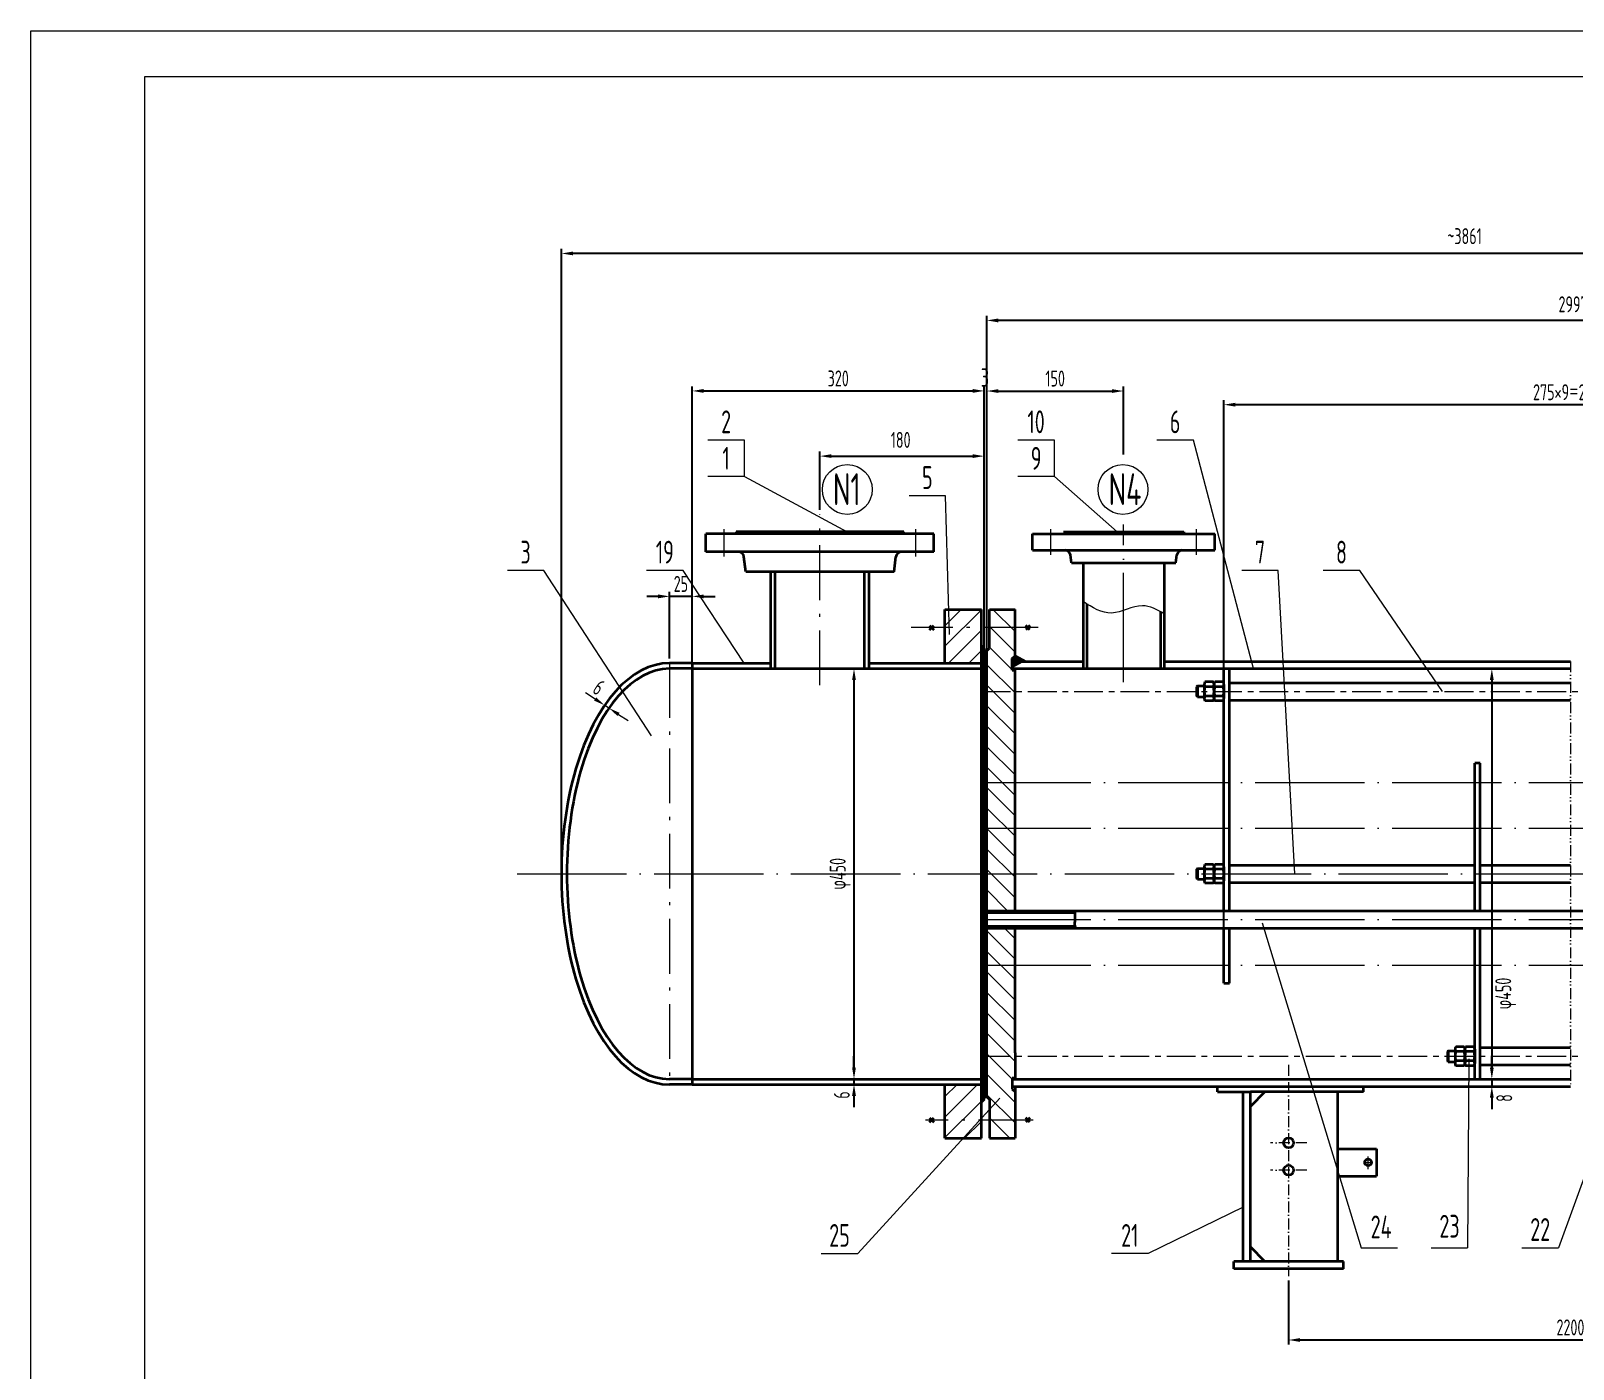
# Model space of a CAD drawing. Header units: millimetres. Extents: x -11011 to -6806, y 481 to 3451.
# Drawn here: x -11011 to -9320, y 1984 to 3451 of the extents above; entities that cross this region are included whole.
import ezdxf
from ezdxf.enums import TextEntityAlignment as Align

# ---------------------------------------------------------------- set-up
doc = ezdxf.new("R2010")
doc.units = ezdxf.units.MM
doc.header["$MEASUREMENT"] = 0
doc.header["$PDMODE"] = 3
doc.header["$PDSIZE"] = 5
for name, pattern in [('ACAD_ISO04W100', [30, 24, -3, 0, -3]), ('ACAD_ISO05W100', [33, 24, -3, 0, -3, 0, -3]), ('ACAD_ISO10W100', [18.7, 12, -3, 0.7, -3]), ('ACAD_ISO12W100', [22.4, 12, -3, 0.7, -3, 0.7, -3]), ('CENTER', [50.8, 31.75, -6.35, 6.35, -6.35]), ('CENTER2', [28.575, 19.05, -3.175, 3.175, -3.175])]:
    doc.linetypes.add(name, pattern=pattern)
doc.layers.get('Defpoints').update_dxf_attribs({"linetype": 'CONTINUOUS'})
for name, color, linetype, lineweight in [('中心线', 1, 'ACAD_ISO04W100', 18), ('双点划线', 5, 'ACAD_ISO05W100', 18), ('标注', 7, 'CONTINUOUS', 18), ('粗实线', 4, 'CONTINUOUS', 70), ('细实线', 7, 'CONTINUOUS', 18)]:
    doc.layers.add(name, color=color, linetype=linetype, lineweight=lineweight)
doc.styles.add('HGCAD', font='gbenor.shx', dxfattribs={"width": 0.75, "bigfont": 'gbcbig.shx'})
doc.dimstyles.new('HGCAD$0', dxfattribs={"dimscale": 5, "dimtxt": 3.5, "dimasz": 2.5, "dimexe": 1, "dimexo": 1, "dimgap": 1, "dimtad": 1, "dimdec": 0, "dimdsep": 46, "dimtxsty": 'HGCAD', "dimcen": 0, "dimadec": 0, "dimazin": 0, "dimtfac": 1, "dimtdec": 0, "dimtix": 1, "dimtmove": 2, "dimatfit": 0, "dimfxl": 0, "dimtolj": 1, "dimarcsym": 0})
pattern_1 = [(45, (-11993.923, 409.624), (-11.22532, 11.22532), [])]
pattern_2 = [(315, (-11993.9227, 409.6236), (4.490128, 4.490128), [])]

# ---------------------------------------------------------------- blocks, each defined once
blk = doc.blocks.new('*D63')
at = {"layer": 'Defpoints', "color": 0, "linetype": 'ByBlock', "ltscale": 5}
for p in [(-10429.1, 3207.2), (-10429.1, 2527), (-8286.3, 2527)]:
    blk.add_point(p, dxfattribs=at)
at = {"layer": '标注', "color": 0, "linetype": 'ByBlock', "lineweight": -2, "ltscale": 5}
for p, q in [((-10429.1, 2532), (-10429.1, 3212.2)), ((-8298.8, 3207.2), (-10416.6, 3207.2)), ((-8286.3, 2532), (-8286.3, 3212.2))]:
    blk.add_line(p, q, dxfattribs=at)
at = {"layer": '标注', "color": 0, "linetype": 'ByBlock', "ltscale": 5}
for points in [[(-10416.6, 3209.3), (-10416.6, 3205.2), (-10429.1, 3207.2)], [(-8298.8, 3209.3), (-8298.8, 3205.2), (-8286.3, 3207.2)]]:
    blk.add_solid(points, dxfattribs=at)
at = {"layer": '标注', "color": 0, "linetype": 'ByBlock', "ltscale": 5, "insert": (-9438.8, 3226.2), "char_height": 17.5, "attachment_point": 5, "style": 'HGCAD'}
blk.add_mtext('\\A1;~3861', dxfattribs=at)
blk = doc.blocks.new('*D54')
at = {"layer": 'Defpoints', "color": 0, "linetype": 'ByBlock', "ltscale": 5}
for p in [(-9962.6, 3133.8), (-8682.8, 3030.2), (-9962.6, 3012.1)]:
    blk.add_point(p, dxfattribs=at)
at = {"layer": '标注', "color": 0, "linetype": 'ByBlock', "lineweight": -2, "ltscale": 5}
for p, q in [((-9962.6, 3017.1), (-9962.6, 3138.8)), ((-8695.3, 3133.8), (-9950.1, 3133.8)), ((-8682.8, 3035.2), (-8682.8, 3138.8))]:
    blk.add_line(p, q, dxfattribs=at)
at = {"layer": '标注', "color": 0, "linetype": 'ByBlock', "ltscale": 5}
for points in [[(-9950.1, 3135.9), (-9950.1, 3131.7), (-9962.6, 3133.8)], [(-8695.3, 3135.9), (-8695.3, 3131.7), (-8682.8, 3133.8)]]:
    blk.add_solid(points, dxfattribs=at)
at = {"layer": '标注', "color": 0, "linetype": 'ByBlock', "ltscale": 5, "insert": (-9319.8, 3151.5), "char_height": 17.5, "attachment_point": 5, "style": 'HGCAD'}
blk.add_mtext('\\A1;2997', dxfattribs=at)
blk = doc.blocks.new('*D64')
at = {"layer": 'Defpoints', "color": 0, "linetype": 'ByBlock', "ltscale": 5}
for p in [(-9702.6, 3041.4), (-8942.8, 3041.4), (-9702.6, 2458.3)]:
    blk.add_point(p, dxfattribs=at)
at = {"layer": '标注', "color": 0, "linetype": 'ByBlock', "lineweight": -2, "ltscale": 5}
for p, q in [((-9702.6, 2463.3), (-9702.6, 3046.4)), ((-8955.3, 3041.4), (-9690.1, 3041.4))]:
    blk.add_line(p, q, dxfattribs=at)
at = {"layer": '标注', "color": 0, "linetype": 'ByBlock', "ltscale": 5}
for points in [[(-9690.1, 3043.5), (-9690.1, 3039.3), (-9702.6, 3041.4)], [(-8955.3, 3043.5), (-8955.3, 3039.3), (-8942.8, 3041.4)]]:
    blk.add_solid(points, dxfattribs=at)
at = {"layer": '标注', "color": 0, "linetype": 'ByBlock', "ltscale": 5, "insert": (-9322.7, 3055.1), "char_height": 17.5, "attachment_point": 5, "style": 'HGCAD'}
blk.add_mtext('\\A1;275×9＝2475', dxfattribs=at)
blk = doc.blocks.new('*D65')
at = {"layer": 'Defpoints', "color": 0, "linetype": 'ByBlock', "ltscale": 5}
for p in [(-9425.5, 2752), (-9425.5, 2302), (-9408.9, 2302)]:
    blk.add_point(p, dxfattribs=at)
at = {"layer": '标注', "color": 0, "linetype": 'ByBlock', "lineweight": -2, "ltscale": 5}
for p, q in [((-9420.5, 2752), (-9403.9, 2752)), ((-9408.9, 2739.5), (-9408.9, 2314.5)), ((-9420.5, 2302), (-9403.9, 2302))]:
    blk.add_line(p, q, dxfattribs=at)
at = {"layer": '标注', "color": 0, "linetype": 'ByBlock', "ltscale": 5}
for points in [[(-9411, 2739.5), (-9406.8, 2739.5), (-9408.9, 2752)], [(-9411, 2314.5), (-9406.8, 2314.5), (-9408.9, 2302)]]:
    blk.add_solid(points, dxfattribs=at)
at = {"layer": '标注', "color": 0, "linetype": 'ByBlock', "ltscale": 5, "insert": (-9393.7, 2395.7), "char_height": 17.5, "attachment_point": 5, "rotation": 90, "style": 'HGCAD'}
blk.add_mtext('\\A1;φ450', dxfattribs=at)
blk = doc.blocks.new('*D66')
at = {"layer": 'Defpoints', "color": 0, "linetype": 'ByBlock', "ltscale": 5}
for p in [(-9812.8, 3056.4), (-9812.8, 2981.9), (-9962.6, 2748.5)]:
    blk.add_point(p, dxfattribs=at)
at = {"layer": '中心线', "color": 0, "linetype": 'ByBlock', "lineweight": -2, "ltscale": 5}
for p, q in [((-9962.6, 2753.5), (-9962.6, 3061.4)), ((-9812.8, 2986.9), (-9812.8, 3061.4)), ((-9950.1, 3056.4), (-9825.3, 3056.4))]:
    blk.add_line(p, q, dxfattribs=at)
at = {"layer": '中心线', "color": 0, "linetype": 'ByBlock', "ltscale": 5}
for points in [[(-9950.1, 3058.4), (-9950.1, 3054.3), (-9962.6, 3056.4)], [(-9825.3, 3058.4), (-9825.3, 3054.3), (-9812.8, 3056.4)]]:
    blk.add_solid(points, dxfattribs=at)
at = {"layer": '中心线', "color": 0, "linetype": 'ByBlock', "ltscale": 5, "insert": (-9887.7, 3070.1), "char_height": 17.5, "attachment_point": 5, "style": 'HGCAD'}
blk.add_mtext('\\A1;150', dxfattribs=at)
blk = doc.blocks.new('*D67')
at = {"layer": 'Defpoints', "color": 0, "linetype": 'ByBlock', "ltscale": 5}
for p in [(-9965.6, 3056.5), (-10285.6, 2682.4), (-9965.6, 2682.4)]:
    blk.add_point(p, dxfattribs=at)
at = {"layer": '中心线', "color": 0, "linetype": 'ByBlock', "lineweight": -2, "ltscale": 5}
for p, q in [((-10285.6, 2687.4), (-10285.6, 3061.5)), ((-9965.6, 2687.4), (-9965.6, 3061.5)), ((-10273.1, 3056.5), (-9978.1, 3056.5))]:
    blk.add_line(p, q, dxfattribs=at)
at = {"layer": '中心线', "color": 0, "linetype": 'ByBlock', "ltscale": 5}
for points in [[(-10273.1, 3058.6), (-10273.1, 3054.4), (-10285.6, 3056.5)], [(-9978.1, 3058.6), (-9978.1, 3054.4), (-9965.6, 3056.5)]]:
    blk.add_solid(points, dxfattribs=at)
at = {"layer": '中心线', "color": 0, "linetype": 'ByBlock', "ltscale": 5, "insert": (-10125.6, 3070.2), "char_height": 17.5, "attachment_point": 5, "style": 'HGCAD'}
blk.add_mtext('\\A1;320', dxfattribs=at)
blk = doc.blocks.new('*D68')
at = {"layer": 'Defpoints', "color": 0, "linetype": 'ByBlock', "ltscale": 5}
for p in [(-10124.7, 2752), (-10124.7, 2302), (-10108.3, 2302)]:
    blk.add_point(p, dxfattribs=at)
at = {"layer": '中心线', "color": 0, "linetype": 'ByBlock', "lineweight": -2, "ltscale": 5}
for p, q in [((-10119.7, 2752), (-10103.3, 2752)), ((-10108.3, 2739.5), (-10108.3, 2314.5)), ((-10119.7, 2302), (-10103.3, 2302))]:
    blk.add_line(p, q, dxfattribs=at)
at = {"layer": '中心线', "color": 0, "linetype": 'ByBlock', "ltscale": 5}
for points in [[(-10110.4, 2739.5), (-10106.2, 2739.5), (-10108.3, 2752)], [(-10110.4, 2314.5), (-10106.2, 2314.5), (-10108.3, 2302)]]:
    blk.add_solid(points, dxfattribs=at)
at = {"layer": '中心线', "color": 0, "linetype": 'ByBlock', "ltscale": 5, "insert": (-10123.5, 2527), "char_height": 17.5, "attachment_point": 5, "rotation": 90, "style": 'HGCAD'}
blk.add_mtext('\\A1;φ450', dxfattribs=at)
blk = doc.blocks.new('*D59')
at = {"layer": 'Defpoints', "color": 0, "linetype": 'ByBlock', "ltscale": 5}
for p in [(-9408.9, 2302), (-9412.4, 2294), (-9408.9, 2294)]:
    blk.add_point(p, dxfattribs=at)
at = {"layer": '标注', "color": 0, "linetype": 'ByBlock', "lineweight": -2, "ltscale": 5}
for p, q in [((-9408.9, 2314.5), (-9408.9, 2327)), ((-9408.9, 2302), (-9408.9, 2294)), ((-9407.4, 2294), (-9403.9, 2294)), ((-9408.9, 2281.5), (-9408.9, 2269))]:
    blk.add_line(p, q, dxfattribs=at)
at = {"layer": '标注', "color": 0, "linetype": 'ByBlock', "ltscale": 5}
for points in [[(-9411, 2314.5), (-9406.8, 2314.5), (-9408.9, 2302)], [(-9411, 2281.5), (-9406.8, 2281.5), (-9408.9, 2294)]]:
    blk.add_solid(points, dxfattribs=at)
at = {"layer": '标注', "color": 0, "linetype": 'ByBlock', "ltscale": 5, "insert": (-9395.2, 2281.1), "char_height": 17.5, "attachment_point": 5, "rotation": 90, "style": 'HGCAD'}
blk.add_mtext('\\A1;8', dxfattribs=at)
blk = doc.blocks.new('*D61')
at = {"layer": 'Defpoints', "color": 0, "linetype": 'ByBlock', "ltscale": 5}
for p in [(-10108.3, 2302), (-10112.6, 2296), (-10108.3, 2296)]:
    blk.add_point(p, dxfattribs=at)
at = {"layer": '中心线', "color": 0, "linetype": 'ByBlock', "lineweight": -2, "ltscale": 5}
for p, q in [((-10108.3, 2314.5), (-10108.3, 2327)), ((-10108.3, 2302), (-10108.3, 2296)), ((-10108.3, 2283.5), (-10108.3, 2271)), ((-10107.6, 2296), (-10103.3, 2296))]:
    blk.add_line(p, q, dxfattribs=at)
at = {"layer": '中心线', "color": 0, "linetype": 'ByBlock', "ltscale": 5}
for points in [[(-10110.4, 2314.5), (-10106.2, 2314.5), (-10108.3, 2302)], [(-10110.4, 2283.5), (-10106.2, 2283.5), (-10108.3, 2296)]]:
    blk.add_solid(points, dxfattribs=at)
at = {"layer": '中心线', "color": 0, "linetype": 'ByBlock', "ltscale": 5, "insert": (-10121.7, 2284.4), "char_height": 17.5, "attachment_point": 5, "rotation": 90, "style": 'HGCAD'}
blk.add_mtext('\\A1;6', dxfattribs=at)
blk = doc.blocks.new('*D62')
at = {"layer": 'Defpoints', "color": 0, "linetype": 'ByBlock', "ltscale": 5}
for p in [(-10310.6, 2831.2), (-10310.6, 2758), (-10285.6, 2768.1)]:
    blk.add_point(p, dxfattribs=at)
at = {"layer": '中心线', "color": 0, "linetype": 'ByBlock', "lineweight": -2, "ltscale": 5}
for p, q in [((-10323.1, 2831.2), (-10335.6, 2831.2)), ((-10310.6, 2763), (-10310.6, 2836.2)), ((-10285.6, 2831.2), (-10310.6, 2831.2)), ((-10285.6, 2773.1), (-10285.6, 2836.2)), ((-10273.1, 2831.2), (-10260.6, 2831.2))]:
    blk.add_line(p, q, dxfattribs=at)
at = {"layer": '中心线', "color": 0, "linetype": 'ByBlock', "ltscale": 5}
for points in [[(-10323.1, 2833.3), (-10323.1, 2829.1), (-10310.6, 2831.2)], [(-10273.1, 2833.3), (-10273.1, 2829.1), (-10285.6, 2831.2)]]:
    blk.add_solid(points, dxfattribs=at)
at = {"layer": '中心线', "color": 0, "linetype": 'ByBlock', "ltscale": 5, "insert": (-10298.1, 2844.9), "char_height": 17.5, "attachment_point": 5, "style": 'HGCAD'}
blk.add_mtext('\\A1;25', dxfattribs=at)
blk = doc.blocks.new('*D70')
at = {"layer": 'Defpoints', "color": 0, "linetype": 'ByBlock', "ltscale": 5}
for p in [(-9965.6, 2985), (-9965.6, 2974.8), (-10145.6, 2921.1)]:
    blk.add_point(p, dxfattribs=at)
at = {"layer": '中心线', "color": 0, "linetype": 'ByBlock', "lineweight": -2, "ltscale": 5}
for p, q in [((-10145.6, 2926.1), (-10145.6, 2990)), ((-10133.1, 2985), (-9978.1, 2985)), ((-9965.6, 2979.8), (-9965.6, 2990))]:
    blk.add_line(p, q, dxfattribs=at)
at = {"layer": '中心线', "color": 0, "linetype": 'ByBlock', "ltscale": 5}
for points in [[(-10133.1, 2987.1), (-10133.1, 2983), (-10145.6, 2985)], [(-9978.1, 2987.1), (-9978.1, 2983), (-9965.6, 2985)]]:
    blk.add_solid(points, dxfattribs=at)
at = {"layer": '中心线', "color": 0, "linetype": 'ByBlock', "ltscale": 5, "insert": (-10057.1, 3002.8), "char_height": 17.5, "attachment_point": 5, "style": 'HGCAD'}
blk.add_mtext('\\A1;180', dxfattribs=at)
blk = doc.blocks.new('*D71')
at = {"layer": 'Defpoints', "color": 0, "linetype": 'ByBlock', "ltscale": 5}
for p in [(-9631.7, 2086), (-9013.7, 2086), (-9013.7, 2015.8)]:
    blk.add_point(p, dxfattribs=at)
at = {"layer": '标注', "color": 0, "linetype": 'ByBlock', "lineweight": -2, "ltscale": 5}
for p, q in [((-9631.7, 2081), (-9631.7, 2010.8)), ((-9013.7, 2081), (-9013.7, 2010.8)), ((-9619.2, 2015.8), (-9026.2, 2015.8))]:
    blk.add_line(p, q, dxfattribs=at)
at = {"layer": '标注', "color": 0, "linetype": 'ByBlock', "ltscale": 5}
for points in [[(-9619.2, 2017.9), (-9619.2, 2013.7), (-9631.7, 2015.8)], [(-9026.2, 2017.9), (-9026.2, 2013.7), (-9013.7, 2015.8)]]:
    blk.add_solid(points, dxfattribs=at)
at = {"layer": '标注', "color": 0, "linetype": 'ByBlock', "ltscale": 5, "insert": (-9322.7, 2029.6), "char_height": 17.5, "attachment_point": 5, "style": 'HGCAD'}
blk.add_mtext('\\A1;2200', dxfattribs=at)
blk = doc.blocks.new('HGCAD#HGTFTK~A1H~HGCAD图框')
at = {"layer": '细实线', "color": 7}
blk.add_lwpolyline([(10, -10), (-831, -10), (-831, 584), (10, 584)], close=True, dxfattribs=at)
at = {"layer": '细实线', "color": 2}
blk.add_lwpolyline([(0, 0), (-806, 0), (-806, 574), (0, 574)], close=True, dxfattribs=at)

msp = doc.modelspace()

# ---------------------------------------------------------------- hatches: boundary and pattern name
at = {"layer": '中心线', "linetype": 'ByBlock', "lineweight": 35, "ltscale": 5}
h = msp.add_hatch(dxfattribs=at)
h.set_pattern_fill('ANSI31', color=0, scale=2, angle=-90, style=0)
h.set_pattern_definition(pattern_2)
h.paths.add_polyline_path([(-9965.61, 2751.95), (-9965.61, 2771.45), (-9965.61, 2774.45), (-9968.61, 2777.45), (-9968.61, 2751.95)])
msp.add_hatch(color=0, dxfattribs=at).paths.add_polyline_path([(-9931.69, 2765.96), (-9934.69, 2762.95), (-9934.69, 2753.95), (-9924.42, 2759.95), (-9920.35, 2759.95)])
h = msp.add_hatch(dxfattribs=at)
h.set_pattern_fill('ANSI31', color=0, scale=2, angle=-90, style=0)
h.set_pattern_definition(pattern_2)
h.paths.add_polyline_path([(-9965.61, 2279.45), (-9965.61, 2301.95), (-9968.61, 2301.95), (-9968.61, 2276.45)])
at = {"layer": '细实线', "linetype": 'ByBlock', "ltscale": 5}
h = msp.add_hatch(dxfattribs=at)
h.set_pattern_fill('ANSI31', color=0, scale=5, style=0)
h.set_pattern_definition(pattern_1)
h.paths.add_polyline_path([(-9968.61, 2757.95), (-9968.61, 2796.95), (-10008.61, 2796.95), (-10008.61, 2757.95)])
h.paths.add_polyline_path([(-9968.61, 2796.95), (-9968.61, 2816.95), (-10008.61, 2816.95), (-10008.61, 2796.95)])
h = msp.add_hatch(dxfattribs=at)
h.set_pattern_fill('ANSI31', color=0, scale=5, angle=-90, style=0)
h.set_pattern_definition([(315, (-11993.923, 409.624), (11.22532, 11.22532), [])])
h.paths.add_polyline_path([(-9959.61, 2774.43), (-9962.61, 2771.45), (-9962.61, 2726.95), (-9931.69, 2726.95), (-9931.69, 2750.45), (-9934.69, 2750.45), (-9934.69, 2762.95), (-9931.69, 2765.96), (-9931.69, 2796.95), (-9959.61, 2796.95)])
h.paths.add_polyline_path([(-9959.61, 2816.95), (-9959.61, 2796.95), (-9931.69, 2796.95), (-9931.69, 2816.95)])
h.paths.add_polyline_path([(-9962.61, 2626.95), (-9931.69, 2626.95), (-9931.69, 2726.95), (-9962.61, 2726.95)])
h.paths.add_polyline_path([(-9962.61, 2576.95), (-9931.69, 2576.95), (-9931.69, 2626.95), (-9962.61, 2626.95)])
h.paths.add_polyline_path([(-9931.69, 2576.95), (-9962.61, 2576.95), (-9962.61, 2526.95), (-9931.69, 2526.95)])
h.paths.add_polyline_path([(-9931.69, 2526.95), (-9962.61, 2526.95), (-9962.61, 2486.45), (-9931.69, 2486.45)])
h.paths.add_polyline_path([(-9962.61, 2426.95), (-9931.69, 2426.95), (-9931.69, 2467.45), (-9962.61, 2467.45)])
h.paths.add_polyline_path([(-9931.69, 2426.95), (-9962.61, 2426.95), (-9962.61, 2326.95), (-9931.69, 2326.95), (-9931.69, 2330.61)])
h.paths.add_polyline_path([(-9931.69, 2326.95), (-9962.61, 2326.95), (-9962.61, 2282.45), (-9959.61, 2279.48), (-9959.61, 2256.95), (-9931.69, 2256.95), (-9931.69, 2287.95), (-9934.69, 2290.95), (-9934.69, 2303.45), (-9931.69, 2303.45)])
h.paths.add_polyline_path([(-9959.61, 2256.95), (-9959.61, 2236.95), (-9931.69, 2236.95), (-9931.69, 2256.95)])
h = msp.add_hatch(dxfattribs=at)
h.set_pattern_fill('ANSI31', color=0, scale=5, style=0)
h.set_pattern_definition(pattern_1)
h.paths.add_polyline_path([(-9968.61, 2256.95), (-9968.61, 2295.95), (-10008.61, 2295.95), (-10008.61, 2256.95)])
h.paths.add_polyline_path([(-9968.61, 2236.95), (-9968.61, 2256.95), (-10008.61, 2256.95), (-10008.61, 2236.95)])

# ---------------------------------------------------------------- linework, layer by layer
at = {"layer": '中心线', "color": 4, "ltscale": 5}
for p, q in [((-10228.53, 3002.63), (-10268.53, 3002.63)), ((-10228.53, 2962.63), (-10268.53, 2962.63))]:
    msp.add_line(p, q, dxfattribs=at)
at = {"layer": '中心线', "color": 0, "linetype": 'ByBlock', "ltscale": 5}
for p, q in [((-10228.53, 2962.63), (-10228.53, 3002.63)), ((-9888.61, 2962.63), (-9888.61, 3002.63)), ((-9888.61, 2962.63), (-9819.88, 2901.95)), ((-10003.57, 2789.51), (-10007.89, 2941.5)), ((-10330.17, 2678.22), (-10448.42, 2859.74)), ((-10228.68, 2757.95), (-10295.7, 2859.74)), ((-9261.58, 2320.95), (-9335.82, 2116.99)), ((-9681.69, 2161.4), (-9785.86, 2110.48))]:
    msp.add_line(p, q, dxfattribs=at)
at = {"layer": '中心线', "color": 4, "linetype": 'ByBlock', "ltscale": 5}
for p, q in [((-9888.61, 3002.63), (-9928.61, 3002.63)), ((-9736.19, 3002.63), (-9776.19, 3002.63)), ((-9888.61, 2962.63), (-9928.61, 2962.63)), ((-10007.89, 2941.5), (-10047.89, 2941.5)), ((-10448.42, 2859.74), (-10488.42, 2859.74)), ((-10295.7, 2859.74), (-10335.7, 2859.74)), ((-9643.06, 2859.74), (-9683.06, 2859.74)), ((-9553.74, 2859.74), (-9593.74, 2859.74)), ((-9552.35, 2116.99), (-9512.35, 2116.99)), ((-9475.51, 2116.99), (-9435.51, 2116.99)), ((-9375.82, 2116.99), (-9335.82, 2116.99)), ((-10144.18, 2110.48), (-10104.18, 2110.48)), ((-9785.86, 2110.48), (-9825.86, 2110.48))]:
    msp.add_line(p, q, dxfattribs=at)
at = {"layer": '中心线', "color": 1, "linetype": 'ACAD_ISO10W100', "ltscale": 5}
for p, q in [((-10145.61, 2733.72), (-10145.61, 2921.06)), ((-9906.33, 2796.95), (-10045.61, 2796.95)), ((-10310.61, 2757.95), (-10310.61, 2295.95)), ((-9911.68, 2256.95), (-10029.92, 2256.95))]:
    msp.add_line(p, q, dxfattribs=at)
at = {"layer": '中心线', "color": 1, "ltscale": 5}
for p, q in [((-9812.61, 2737.18), (-9812.61, 2909.95)), ((-10250.61, 2874.95), (-10250.61, 2904.95)), ((-10040.61, 2874.95), (-10040.61, 2904.95)), ((-9892.61, 2876.95), (-9892.61, 2904.95)), ((-9732.61, 2876.95), (-9732.61, 2904.95)), ((-9968.61, 2626.95), (-8676.83, 2626.95)), ((-9968.61, 2576.95), (-8676.83, 2576.95)), ((-10477.62, 2526.95), (-8245.4, 2526.95)), ((-9968.61, 2476.95), (-8676.83, 2476.95)), ((-9968.61, 2426.95), (-8676.83, 2426.95))]:
    msp.add_line(p, q, dxfattribs=at)
at = {"layer": '中心线', "color": 7, "linetype": 'ByBlock', "lineweight": 35, "ltscale": 5}
for p, q in [((-10025.52, 2799.19), (-10020.87, 2794.53)), ((-10025.5, 2794.62), (-10020.87, 2799.26)), ((-9915.4, 2794.62), (-9920.04, 2799.26)), ((-9915.39, 2799.19), (-9920.04, 2794.53)), ((-10025.52, 2254.72), (-10020.87, 2259.38)), ((-10025.5, 2259.29), (-10020.87, 2254.65)), ((-9915.39, 2254.72), (-9920.04, 2259.38)), ((-9915.4, 2259.29), (-9920.04, 2254.65))]:
    msp.add_line(p, q, dxfattribs=at)
at = {"layer": '中心线', "color": 0, "linetype": 'ByBlock'}
for p, q in [((-10392.17, 2718.66), (-10402.62, 2725.52)), ((-10376.98, 2708.7), (-10381.72, 2711.81)), ((-10380.87, 2713.09), (-10378.98, 2715.99)), ((-10376.13, 2709.98), (-10374.23, 2712.88)), ((-10366.52, 2701.84), (-10356.07, 2694.99))]:
    msp.add_line(p, q, dxfattribs=at)
at = {"layer": '中心线', "color": 1, "linetype": 'CENTER'}
for p, q in [((-9968.61, 2726.95), (-8676.83, 2726.95)), ((-9968.61, 2326.95), (-8676.83, 2326.95))]:
    msp.add_line(p, q, dxfattribs=at)
at = {"layer": '中心线', "color": 0, "linetype": 'ByBlock', "lineweight": 35, "ltscale": 5}
for p, q in [((-9731.73, 2732.95), (-9732.59, 2732.1)), ((-9732.59, 2732.1), (-9732.59, 2721.81)), ((-9731.73, 2732.95), (-9731.73, 2720.95)), ((-9731.73, 2720.95), (-9732.59, 2721.81)), ((-9421.61, 2648.39), (-9427.61, 2648.39)), ((-9731.73, 2532.95), (-9732.59, 2532.1)), ((-9732.59, 2532.1), (-9732.59, 2521.81)), ((-9731.73, 2520.95), (-9732.59, 2521.81)), ((-9731.73, 2532.95), (-9731.73, 2520.95)), ((-9456.73, 2332.95), (-9457.59, 2332.1)), ((-9457.59, 2332.1), (-9457.59, 2321.81)), ((-9456.73, 2320.95), (-9457.59, 2321.81)), ((-9456.73, 2332.95), (-9456.73, 2320.95)), ((-9577.69, 2225.52), (-9535.53, 2225.52)), ((-9535.53, 2225.52), (-9535.53, 2195.52)), ((-9577.69, 2195.52), (-9535.53, 2195.52))]:
    msp.add_line(p, q, dxfattribs=at)
at = {"layer": '中心线', "color": 0, "linetype": 'Continuous', "lineweight": 35, "ltscale": 5}
for p, q in [((-9724.21, 2734.75), (-9724.21, 2719.16)), ((-9714.18, 2737.35), (-9723.44, 2737.35)), ((-9714.18, 2732.15), (-9723.44, 2732.15)), ((-9713.41, 2734.75), (-9713.41, 2719.16)), ((-9713.41, 2734.75), (-9713.41, 2719.16)), ((-9703.38, 2737.35), (-9712.64, 2737.35)), ((-9703.38, 2732.15), (-9712.64, 2732.15)), ((-9702.61, 2734.75), (-9702.61, 2719.16)), ((-9714.18, 2721.76), (-9723.44, 2721.76)), ((-9714.18, 2716.56), (-9723.44, 2716.56)), ((-9703.38, 2721.76), (-9712.64, 2721.76)), ((-9703.38, 2716.56), (-9712.64, 2716.56)), ((-9714.18, 2537.35), (-9723.44, 2537.35)), ((-9703.38, 2537.35), (-9712.64, 2537.35)), ((-9724.21, 2534.75), (-9724.21, 2519.16)), ((-9714.18, 2532.15), (-9723.44, 2532.15)), ((-9714.18, 2521.76), (-9723.44, 2521.76)), ((-9713.41, 2534.75), (-9713.41, 2519.16)), ((-9713.41, 2534.75), (-9713.41, 2519.16)), ((-9703.38, 2532.15), (-9712.64, 2532.15)), ((-9703.38, 2521.76), (-9712.64, 2521.76)), ((-9702.61, 2534.75), (-9702.61, 2519.16)), ((-9714.18, 2516.56), (-9723.44, 2516.56)), ((-9703.38, 2516.56), (-9712.64, 2516.56)), ((-9449.21, 2334.75), (-9449.21, 2319.16)), ((-9439.18, 2337.35), (-9448.44, 2337.35)), ((-9438.41, 2334.75), (-9438.41, 2319.16)), ((-9438.41, 2334.75), (-9438.41, 2319.16)), ((-9428.38, 2337.35), (-9437.64, 2337.35)), ((-9427.61, 2334.75), (-9427.61, 2319.16)), ((-9439.18, 2332.15), (-9448.44, 2332.15)), ((-9439.18, 2321.76), (-9448.44, 2321.76)), ((-9428.38, 2332.15), (-9437.64, 2332.15)), ((-9428.38, 2321.76), (-9437.64, 2321.76)), ((-9439.18, 2316.56), (-9448.44, 2316.56)), ((-9428.38, 2316.56), (-9437.64, 2316.56))]:
    msp.add_line(p, q, dxfattribs=at)
at = {"layer": '中心线', "color": 1, "linetype": 'ACAD_ISO10W100'}
for p, q in [((-9631.69, 2317.38), (-9631.69, 2085.95)), ((-9611.69, 2231.95), (-9651.69, 2231.95)), ((-9611.69, 2201.95), (-9651.69, 2201.95))]:
    msp.add_line(p, q, dxfattribs=at)
at = {"layer": '中心线', "linetype": 'CENTER2', "ltscale": 5}
for p, q in [((-9544.7, 2217.1), (-9544.7, 2202.99)), ((-9549.72, 2210.52), (-9539.49, 2210.52))]:
    msp.add_line(p, q, dxfattribs=at)
at = {"layer": '中心线', "color": 0, "linetype": 'ByBlock', "ltscale": 5}
for centre in [(-10115.61, 2948.43), (-9813.37, 2948.43)]:
    msp.add_circle(centre, 27.37, dxfattribs=at)
at = {"layer": '中心线', "color": 0, "linetype": 'ByBlock', "lineweight": 35, "ltscale": 5}
msp.add_circle((-9544.6, 2210.52), 3.71, dxfattribs=at)
at = {"layer": '中心线', "color": 0, "linetype": 'Continuous', "lineweight": 35, "ltscale": 5}
for centre, radius, start, end in [((-9719.44, 2734.75), 4.77, 146.99997, 213.00003), ((-9706.29, 2726.95), 17.93, 163.15069, 196.84931), ((-9718.18, 2734.75), 4.77, 326.99997, 33.00003), ((-9731.34, 2726.95), 17.93, 343.15069, 16.84931), ((-9708.64, 2734.75), 4.77, 146.99997, 213.00003), ((-9695.49, 2726.95), 17.93, 163.15069, 196.84931), ((-9707.38, 2734.75), 4.77, 326.99997, 33.00003), ((-9720.54, 2726.95), 17.93, 343.15069, 16.84931), ((-9719.44, 2719.16), 4.77, 146.99997, 213.00003), ((-9718.18, 2719.16), 4.77, 326.99997, 33.00003), ((-9708.64, 2719.16), 4.77, 146.99997, 213.00003), ((-9707.38, 2719.16), 4.77, 326.99997, 33.00003), ((-9719.44, 2534.75), 4.77, 146.99997, 213.00003), ((-9718.18, 2534.75), 4.77, 326.99997, 33.00003), ((-9708.64, 2534.75), 4.77, 146.99997, 213.00003), ((-9707.38, 2534.75), 4.77, 326.99997, 33.00003), ((-9706.29, 2526.95), 17.93, 163.15069, 196.84931), ((-9719.44, 2519.16), 4.77, 146.99997, 213.00003), ((-9731.34, 2526.95), 17.93, 343.15069, 16.84931), ((-9718.18, 2519.16), 4.77, 326.99997, 33.00003), ((-9695.49, 2526.95), 17.93, 163.15069, 196.84931), ((-9708.64, 2519.16), 4.77, 146.99997, 213.00003), ((-9720.54, 2526.95), 17.93, 343.15069, 16.84931), ((-9707.38, 2519.16), 4.77, 326.99997, 33.00003), ((-9444.44, 2334.75), 4.77, 146.99997, 213.00003), ((-9443.18, 2334.75), 4.77, 326.99997, 33.00003), ((-9433.64, 2334.75), 4.77, 146.99997, 213.00003), ((-9432.38, 2334.75), 4.77, 326.99997, 33.00003), ((-9431.29, 2326.95), 17.93, 163.15069, 196.84931), ((-9444.44, 2319.16), 4.77, 146.99997, 213.00003), ((-9456.34, 2326.95), 17.93, 343.15069, 16.84931), ((-9443.18, 2319.16), 4.77, 326.99997, 33.00003), ((-9420.49, 2326.95), 17.93, 163.15069, 196.84931), ((-9433.64, 2319.16), 4.77, 146.99997, 213.00003), ((-9445.54, 2326.95), 17.93, 343.15069, 16.84931), ((-9432.38, 2319.16), 4.77, 326.99997, 33.00003)]:
    msp.add_arc(centre, radius, start, end, dxfattribs=at)
at = {"layer": '中心线', "color": 0, "linetype": 'ByBlock', "lineweight": 35, "ltscale": 5}
msp.add_open_spline([(-9866.01, 2486.45), (-9865.95, 2483.31), (-9865.96, 2477.66), (-9866.71, 2471.13), (-9865.84, 2468.11), (-9865.6, 2467.45)], degree=3, knots=[5.1851215, 5.1851215, 5.1851215, 5.1851215, 14.6525115, 22.1525115, 24.2726828, 24.2726828, 24.2726828, 24.2726828], dxfattribs=at)
at = {"layer": '中心线', "color": 0, "linetype": 'ByBlock'}
for points in [[(-10391.03, 2720.41), (-10393.31, 2716.92), (-10381.72, 2711.81)], [(-10365.38, 2703.58), (-10367.67, 2700.1), (-10376.98, 2708.7)]]:
    msp.add_solid(points, dxfattribs=at)
at = {"layer": '双点划线', "color": 0, "linetype": 'ByBlock'}
for p, q in [((-9670.06, 2751.95), (-9736.19, 3002.63)), ((-9624.89, 2526.95), (-9643.06, 2859.74)), ((-9463.05, 2726.95), (-9553.74, 2859.74)), ((-9660.74, 2473.21), (-9552.35, 2116.99)), ((-9433.96, 2324.17), (-9435.51, 2116.99)), ((-10104.18, 2110.48), (-9948.24, 2281))]:
    msp.add_line(p, q, dxfattribs=at)
at = {"layer": '双点划线', "color": 0, "linetype": 'ByBlock', "lineweight": 35}
for p, q in [((-10270.61, 2879.95), (-10270.61, 2899.95)), ((-10020.61, 2899.95), (-10270.61, 2899.95)), ((-10237.61, 2901.95), (-10237.61, 2899.95)), ((-10053.61, 2901.95), (-10237.61, 2901.95)), ((-10053.61, 2899.95), (-10053.61, 2901.95)), ((-10020.61, 2879.95), (-10020.61, 2899.95)), ((-9912.61, 2881.95), (-9912.61, 2899.95)), ((-9912.61, 2899.95), (-9712.61, 2899.95)), ((-9878.61, 2901.95), (-9746.61, 2901.95)), ((-9746.61, 2901.95), (-9746.61, 2899.95)), ((-9712.61, 2881.95), (-9712.61, 2899.95)), ((-10020.61, 2879.95), (-10270.61, 2879.95)), ((-9912.61, 2881.95), (-9712.61, 2881.95)), ((-9869.89, 2867.95), (-9870.97, 2876.69)), ((-9755.33, 2867.95), (-9754.26, 2876.69)), ((-10226.91, 2857.95), (-10228.97, 2874.69)), ((-10064.31, 2857.95), (-10062.26, 2874.69)), ((-9869.89, 2867.95), (-9755.33, 2867.95)), ((-9857.11, 2867.95), (-9857.11, 2751.95)), ((-9768.11, 2867.95), (-9768.11, 2751.95)), ((-10064.31, 2857.95), (-10226.91, 2857.95)), ((-9853.11, 2822.96), (-9853.11, 2751.95)), ((-9772.11, 2814.38), (-9772.11, 2751.95))]:
    msp.add_line(p, q, dxfattribs=at)
at = {"layer": '双点划线', "color": 1, "linetype": 'ACAD_ISO12W100'}
msp.add_line((-9322.72, 2759.95), (-9322.72, 2293.95), dxfattribs=at)
at = {"layer": '双点划线', "color": 0, "linetype": 'ByBlock', "lineweight": 35}
for centre, start, end in [((-10234.92, 2873.95), 7.00002, 90), ((-10056.3, 2873.95), 90, 172.99998), ((-9876.92, 2875.95), 7.00002, 90), ((-9748.3, 2875.95), 90, 172.99998)]:
    msp.add_arc(centre, 6, start, end, dxfattribs=at)
at = {"layer": '双点划线', "color": 0, "linetype": 'ByBlock'}
msp.add_spline([(-9768.11, 2812.22), (-9792.04, 2820.91), (-9825.77, 2812.93), (-9857.11, 2825.46)], degree=3, dxfattribs=at)
at = {"layer": '标注', "ltscale": 5}
msp.add_line((-10228.53, 2962.63), (-10115.61, 2901.95), dxfattribs=at)
at = {"layer": '粗实线', "color": 0, "linetype": 'ByBlock', "lineweight": 35, "ltscale": 5}
for p, q in [((-10199.61, 2751.95), (-10199.61, 2857.95)), ((-10194.61, 2751.95), (-10194.61, 2857.95)), ((-10096.61, 2751.95), (-10096.61, 2857.95)), ((-10091.61, 2751.95), (-10091.61, 2857.95)), ((-10008.61, 2757.95), (-10008.61, 2816.95)), ((-10008.61, 2816.95), (-9968.61, 2816.95)), ((-9968.61, 2236.95), (-9968.61, 2816.95)), ((-9959.61, 2774.43), (-9959.61, 2816.95)), ((-9959.61, 2816.95), (-9931.69, 2816.95)), ((-9931.69, 2765.96), (-9931.69, 2816.95)), ((-9965.61, 2774.45), (-9968.61, 2777.45)), ((-9965.61, 2279.45), (-9965.61, 2774.45)), ((-9962.61, 2771.45), (-9959.61, 2774.43)), ((-10285.61, 2757.95), (-10310.61, 2757.95)), ((-10285.61, 2757.95), (-10285.61, 2295.95)), ((-9962.61, 2771.45), (-9965.61, 2771.45)), ((-9965.61, 2282.45), (-9965.61, 2771.45)), ((-9965.61, 2757.95), (-9965.61, 2295.95)), ((-9962.61, 2282.45), (-9962.61, 2771.45)), ((-9934.69, 2762.95), (-9931.69, 2765.96)), ((-9934.69, 2750.45), (-9934.69, 2762.95)), ((-9924.42, 2759.95), (-9934.69, 2753.95)), ((-9931.69, 2765.96), (-9920.35, 2759.95)), ((-10285.61, 2751.95), (-10310.61, 2751.95)), ((-9962.61, 2753.45), (-9965.61, 2753.45)), ((-9931.69, 2486.45), (-9931.69, 2751.95)), ((-9931.69, 2330.61), (-9931.69, 2467.45)), ((-9931.69, 2330.61), (-9931.69, 2301.95)), ((-10285.61, 2301.95), (-10310.61, 2301.95)), ((-9962.61, 2300.45), (-9965.61, 2300.45)), ((-9934.69, 2303.45), (-9934.69, 2290.95)), ((-10285.61, 2295.95), (-10310.61, 2295.95)), ((-10008.61, 2236.95), (-10008.61, 2295.95)), ((-9934.69, 2290.95), (-9931.69, 2287.95)), ((-9931.69, 2293.95), (-9931.69, 2287.95)), ((-9931.69, 2287.95), (-9931.69, 2236.95)), ((-9965.61, 2279.45), (-9968.61, 2276.45)), ((-9965.61, 2282.45), (-9962.61, 2282.45)), ((-9962.61, 2282.45), (-9959.61, 2279.48)), ((-9959.61, 2279.48), (-9959.61, 2236.95)), ((-10008.61, 2236.95), (-9968.61, 2236.95)), ((-10008.61, 2236.95), (-9968.61, 2236.95)), ((-9959.61, 2236.95), (-9931.69, 2236.95)), ((-9959.61, 2236.95), (-9931.69, 2236.95))]:
    msp.add_line(p, q, dxfattribs=at)
at = {"layer": '粗实线', "color": 0, "linetype": 'ByBlock', "lineweight": 35}
for p, q in [((-10285.61, 2757.95), (-10199.61, 2757.95)), ((-10091.61, 2757.95), (-9968.61, 2757.95)), ((-9924.42, 2759.95), (-9857.11, 2759.95)), ((-9768.11, 2759.95), (-9322.72, 2759.95)), ((-9768.11, 2759.95), (-9468.8, 2759.95)), ((-10285.61, 2751.95), (-9965.61, 2751.95)), ((-9934.69, 2751.95), (-9427.61, 2751.95)), ((-9934.69, 2750.45), (-9931.69, 2750.45)), ((-9427.61, 2751.95), (-9322.72, 2751.95)), ((-9713.73, 2736.45), (-9713.1, 2736.45)), ((-9702.93, 2736.45), (-9702.61, 2736.45)), ((-9696.61, 2736.45), (-9322.72, 2736.45)), ((-9713.73, 2717.45), (-9713.1, 2717.45)), ((-9702.93, 2717.45), (-9702.61, 2717.45)), ((-9696.61, 2717.45), (-9322.72, 2717.45)), ((-9713.73, 2536.45), (-9713.1, 2536.45)), ((-9702.93, 2536.45), (-9702.61, 2536.45)), ((-9696.61, 2536.45), (-9427.61, 2536.45)), ((-9421.61, 2536.45), (-9322.72, 2536.45)), ((-9713.73, 2517.45), (-9713.1, 2517.45)), ((-9702.93, 2517.45), (-9702.61, 2517.45)), ((-9696.61, 2517.45), (-9427.61, 2517.45)), ((-9421.61, 2517.45), (-9322.72, 2517.45)), ((-9438.73, 2336.45), (-9438.1, 2336.45)), ((-9438.73, 2336.45), (-9438.1, 2336.45)), ((-9427.93, 2336.45), (-9427.61, 2336.45)), ((-9427.93, 2336.45), (-9427.61, 2336.45)), ((-9421.61, 2336.45), (-9322.72, 2336.45)), ((-9438.73, 2317.45), (-9438.1, 2317.45)), ((-9438.73, 2317.45), (-9438.1, 2317.45)), ((-9427.93, 2317.45), (-9427.61, 2317.45)), ((-9427.93, 2317.45), (-9427.61, 2317.45)), ((-9421.61, 2317.45), (-9322.72, 2317.45)), ((-10285.61, 2301.95), (-9965.61, 2301.95)), ((-9934.69, 2303.45), (-9931.69, 2303.45)), ((-9934.69, 2301.95), (-9427.61, 2301.95)), ((-9427.61, 2301.95), (-9322.72, 2301.95)), ((-10285.61, 2295.95), (-9968.61, 2295.95)), ((-9934.69, 2293.95), (-9570.11, 2293.95)), ((-9709.69, 2287.95), (-9709.69, 2293.95)), ((-9709.69, 2293.95), (-9549.69, 2293.95)), ((-9709.69, 2287.95), (-9681.69, 2287.95)), ((-9681.69, 2101.95), (-9681.69, 2287.95)), ((-9681.69, 2287.95), (-9673.69, 2287.95)), ((-9681.11, 2293.95), (-9627.61, 2293.95)), ((-9673.69, 2101.95), (-9673.69, 2287.95)), ((-9549.69, 2287.95), (-9673.69, 2287.95)), ((-9657.69, 2287.95), (-9673.69, 2271.95)), ((-9577.69, 2101.95), (-9577.69, 2287.95)), ((-9570.11, 2293.95), (-9322.72, 2293.95)), ((-9549.69, 2287.95), (-9549.69, 2293.95)), ((-9424.61, 2293.95), (-9322.72, 2293.95)), ((-9657.69, 2101.95), (-9673.69, 2117.95)), ((-9571.69, 2101.95), (-9691.69, 2101.95)), ((-9691.69, 2093.95), (-9691.69, 2101.95)), ((-9571.69, 2093.95), (-9571.69, 2101.95)), ((-9571.69, 2093.95), (-9691.69, 2093.95))]:
    msp.add_line(p, q, dxfattribs=at)
at = {"layer": '粗实线', "color": 0, "lineweight": 35}
for p, q in [((-9702.61, 2486.45), (-9702.61, 2751.95)), ((-9696.61, 2486.45), (-9696.61, 2751.95)), ((-9731.73, 2732.95), (-9724.21, 2732.95)), ((-9731.73, 2720.95), (-9724.21, 2720.95)), ((-9427.61, 2486.45), (-9427.61, 2648.39)), ((-9421.61, 2486.45), (-9421.61, 2648.39)), ((-9731.73, 2532.95), (-9724.21, 2532.95)), ((-9731.73, 2520.95), (-9724.21, 2520.95)), ((-9962.61, 2486.45), (-9702.61, 2486.45)), ((-9702.61, 2486.45), (-9427.61, 2486.45)), ((-9427.61, 2486.45), (-9223.83, 2486.45)), ((-9962.61, 2484.45), (-9865.98, 2484.45)), ((-9962.61, 2469.45), (-9866.16, 2469.45)), ((-9962.61, 2467.45), (-9702.61, 2467.45)), ((-9702.61, 2467.45), (-9427.61, 2467.45)), ((-9702.61, 2406.95), (-9702.61, 2467.45)), ((-9696.61, 2406.95), (-9696.61, 2467.45)), ((-9427.61, 2467.45), (-9223.83, 2467.45)), ((-9427.61, 2301.95), (-9427.61, 2467.45)), ((-9421.61, 2301.95), (-9421.61, 2467.45)), ((-9702.61, 2406.95), (-9696.61, 2406.95)), ((-9456.73, 2332.95), (-9449.21, 2332.95)), ((-9456.73, 2320.95), (-9449.21, 2320.95))]:
    msp.add_line(p, q, dxfattribs=at)
at = {"layer": '粗实线', "color": 0, "linetype": 'ByBlock', "lineweight": 35}
for centre in [(-9631.69, 2231.95), (-9631.69, 2201.95)]:
    msp.add_circle(centre, 5.5, dxfattribs=at)
at = {"layer": '粗实线', "color": 0, "linetype": 'ByBlock', "lineweight": 35, "ltscale": 5}
for major_axis, ratio in [((0, 231), 0.512987), ((0, 225), 0.5)]:
    msp.add_ellipse((-10310.61, 2526.95), major_axis=major_axis, ratio=ratio, start_param=0, end_param=3.1415927, dxfattribs=at)
at = {"layer": '细实线', "color": 0, "linetype": 'ByBlock', "ltscale": 5}
for p, q in [((-9965.61, 2769.52), (-9963.68, 2771.45)), ((-9965.61, 2770.26), (-9962.61, 2767.26)), ((-9965.61, 2766.7), (-9962.61, 2769.7)), ((-9965.61, 2767.43), (-9962.61, 2764.43)), ((-9965.61, 2763.87), (-9962.61, 2766.87)), ((-9965.61, 2764.61), (-9962.61, 2761.61)), ((-9965.61, 2761.04), (-9962.61, 2764.04)), ((-9965.61, 2761.78), (-9962.61, 2758.78)), ((-9965.61, 2758.21), (-9962.61, 2761.21)), ((-9965.61, 2758.95), (-9962.61, 2755.95)), ((-9965.61, 2755.38), (-9962.61, 2758.38)), ((-9963.98, 2771.45), (-9962.61, 2770.09)), ((-9965.61, 2756.12), (-9962.95, 2753.45)), ((-9964.71, 2753.45), (-9962.61, 2755.55)), ((-9965.61, 2300), (-9965.16, 2300.45)), ((-9965.61, 2297.18), (-9962.61, 2300.18)), ((-9965.32, 2300.45), (-9962.61, 2297.74)), ((-9965.61, 2297.91), (-9962.61, 2294.91)), ((-9965.61, 2294.35), (-9962.61, 2297.35)), ((-9965.61, 2295.09), (-9962.61, 2292.09)), ((-9965.61, 2291.52), (-9962.61, 2294.52)), ((-9965.61, 2292.26), (-9962.61, 2289.26)), ((-9965.61, 2288.69), (-9962.61, 2291.69)), ((-9965.61, 2289.43), (-9962.61, 2286.43)), ((-9965.61, 2285.86), (-9962.61, 2288.86)), ((-9965.61, 2286.6), (-9962.61, 2283.6)), ((-9965.61, 2283.03), (-9962.61, 2286.03)), ((-9965.61, 2283.77), (-9964.3, 2282.45)), ((-9963.36, 2282.45), (-9962.61, 2283.21))]:
    msp.add_line(p, q, dxfattribs=at)

# ---------------------------------------------------------------- block references
at = {"layer": '粗实线', "ltscale": 5, "xscale": 5, "yscale": 5, "zscale": 5}
msp.add_blockref('HGCAD#HGTFTK~A1H~HGCAD图框', (-6855.91, 531.35), dxfattribs=at)

# ---------------------------------------------------------------- texts
at = {"layer": '中心线', "color": 3, "ltscale": 5, "style": 'HGCAD', "width": 0.75}
for s, p in [('2', (-10248.53, 3022.63)), ('1', (-10248.53, 2982.63))]:
    msp.add_text(s, height=25, dxfattribs=at).set_placement(p, align=Align.MIDDLE)
at = {"layer": '中心线', "color": 3, "linetype": 'ByBlock', "ltscale": 5, "style": 'HGCAD', "width": 0.75}
for s, p in [('10', (-9908.61, 3022.63)), ('6', (-9756.19, 3022.63)), ('9', (-9908.61, 2982.63)), ('5', (-10027.89, 2961.5)), ('3', (-10468.42, 2879.74)), ('19', (-10315.7, 2879.74)), ('7', (-9663.06, 2879.74)), ('8', (-9573.74, 2879.74)), ('24', (-9530.27, 2139.83)), ('23', (-9455.3, 2140.6)), ('22', (-9355.82, 2136.99)), ('25', (-10124.18, 2130.48)), ('21', (-9805.86, 2130.48))]:
    msp.add_text(s, height=25, dxfattribs=at).set_placement(p, align=Align.MIDDLE)
at = {"layer": '中心线', "color": 0, "linetype": 'ByBlock', "ltscale": 5, "insert": (-9969.18, 3081.17), "char_height": 20, "width": 22.5451, "attachment_point": 1, "style": 'HGCAD'}
msp.add_mtext('3', dxfattribs=at)
at = {"layer": '中心线', "ltscale": 5, "char_height": 25, "width": 69.7259, "attachment_point": 1, "style": 'HGCAD'}
for s, insert in [('{\\H1.4x;\\C0;N1}', (-10131.38, 2966.17)), ('{\\H1.4x;\\C0;N4}', (-9829.14, 2966.17))]:
    msp.add_mtext(s, dxfattribs=dict(at, insert=insert))
at = {"layer": '中心线', "color": 0, "linetype": 'ByBlock', "insert": (-10388.08, 2731.4), "char_height": 17.5, "attachment_point": 5, "rotation": 326.73908, "style": 'HGCAD'}
msp.add_mtext('\\A1;6', dxfattribs=at)

# ---------------------------------------------------------------- dimensions: what is measured, and where the dimension line sits
at = {"layer": '中心线', "color": 0, "linetype": 'ByBlock', "ltscale": 5}
for base, p1, p2, picture, middle in [((-9965.61, 3056.48), (-10285.61, 2682.4), (-9965.61, 2682.4), '*D67', (-10125.61, 3070.23)), ((-9812.84, 3056.37), (-9962.61, 2748.52), (-9812.84, 2981.9), '*D66', (-9887.72, 3070.12)), ((-10310.61, 2831.17), (-10285.61, 2768.13), (-10310.61, 2757.95), '*D62', (-10298.11, 2844.92))]:
    dim = msp.add_linear_dim(base=base, p1=p1, p2=p2, dimstyle='HGCAD$0', override={"dimscale": 5}, dxfattribs=at)
    dim.commit()
    dim.dimension.update_dxf_attribs({"geometry": picture, "text_midpoint": middle})
dim = msp.add_linear_dim(base=(-9965.61, 2985.04), p1=(-10145.61, 2921.06), p2=(-9965.61, 2974.83), dimstyle='HGCAD$0', dxfattribs=at)
dim.commit()
dim.dimension.update_dxf_attribs({"geometry": '*D70', "text_midpoint": (-10057.13, 3002.78), "dimtype": 160})
dim = msp.add_linear_dim(base=(-10108.3, 2301.95), p1=(-10124.75, 2751.95), p2=(-10124.75, 2301.95), angle=270, text='φ<>', dimstyle='HGCAD$0', override={"dimscale": 5}, dxfattribs=at)
dim.commit()
dim.dimension.update_dxf_attribs({"geometry": '*D68', "text_midpoint": (-10123.5, 2526.95)})
dim = msp.add_linear_dim(base=(-10108.3, 2295.95), p1=(-10108.3, 2301.95), p2=(-10112.6, 2295.95), angle=270, dimstyle='HGCAD$0', override={"dimscale": 5}, dxfattribs=at)
dim.commit()
dim.dimension.update_dxf_attribs({"geometry": '*D61', "text_midpoint": (-10121.73, 2284.41), "dimtype": 160})
at = {"layer": '标注', "color": 0, "linetype": 'ByBlock', "ltscale": 5}
for base, p1, p2, text, picture, middle in [((-10429.11, 3207.24), (-8286.33, 2526.95), (-10429.11, 2527.01), '~3861', '*D63', (-9438.83, 3226.17)), ((-9962.61, 3133.78), (-8682.83, 3030.17), (-9962.61, 3012.08), '2997', '*D54', (-9319.78, 3151.52))]:
    dim = msp.add_linear_dim(base=base, p1=p1, p2=p2, text=text, dimstyle='HGCAD$0', override={"dimscale": 5}, dxfattribs=at)
    dim.commit()
    dim.dimension.update_dxf_attribs({"geometry": picture, "text_midpoint": middle, "dimtype": 160})
dim = msp.add_linear_dim(base=(-9702.61, 3041.4), p1=(-8942.83, 3041.4), p2=(-9702.61, 2458.28), text='275×9＝2475', dimstyle='HGCAD$0', override={"dimscale": 5}, dxfattribs=at)
dim.commit()
dim.dimension.update_dxf_attribs({"geometry": '*D64', "text_midpoint": (-9322.72, 3055.15)})
dim = msp.add_linear_dim(base=(-9408.91, 2301.95), p1=(-9425.49, 2751.95), p2=(-9425.49, 2301.95), angle=270, text='φ<>', dimstyle='HGCAD$0', override={"dimscale": 5}, dxfattribs=at)
dim.commit()
dim.dimension.update_dxf_attribs({"geometry": '*D65', "text_midpoint": (-9393.72, 2395.71), "dimtype": 160})
dim = msp.add_linear_dim(base=(-9408.91, 2293.95), p1=(-9408.91, 2301.95), p2=(-9412.35, 2293.95), angle=270, dimstyle='HGCAD$0', override={"dimscale": 5}, dxfattribs=at)
dim.commit()
dim.dimension.update_dxf_attribs({"geometry": '*D59', "text_midpoint": (-9395.16, 2281.12), "dimtype": 160})
dim = msp.add_linear_dim(base=(-9013.75, 2015.82), p1=(-9631.69, 2085.95), p2=(-9013.75, 2085.95), text='2200', dimstyle='HGCAD$0', dxfattribs=at)
dim.commit()
dim.dimension.update_dxf_attribs({"geometry": '*D71', "text_midpoint": (-9322.72, 2029.57)})

doc.saveas('drawing.dxf')
